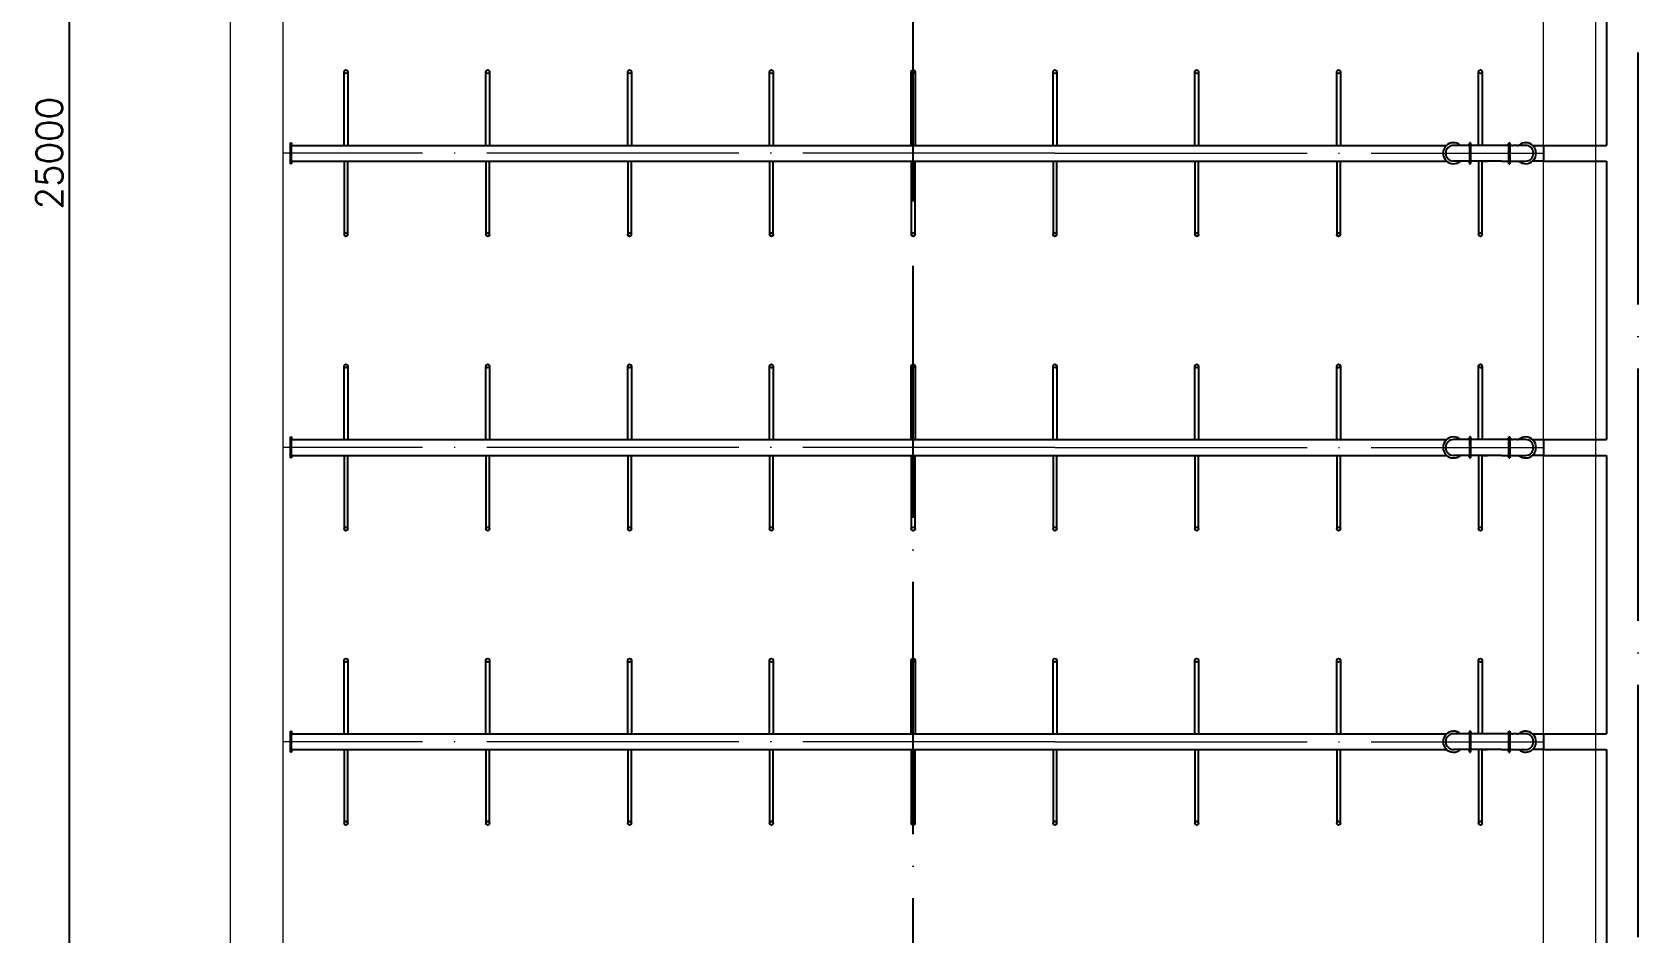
# Model space of a CAD drawing. Header units: millimetres. Extents: x 279 to 2876, y -494 to 1800.
# Drawn here: x 2311 to 2463.9, y 891 to 976.7 of the extents above; entities that cross this region are included whole.
import ezdxf

# ---------------------------------------------------------------- set-up
doc = ezdxf.new("R2010")
doc.units = ezdxf.units.MM
doc.linetypes.add('ACAD_ISO04W100', pattern=[30, 24, -3, 0, -3])
doc.layers.add('图层1', color=1, linetype='Continuous', lineweight=25, plot=False)
doc.layers.add('图层2', color=5, linetype='Continuous', lineweight=25, plot=False)
doc.layers.add('图层3', color=2, linetype='Continuous')
doc.styles.get("Standard").update_dxf_attribs({"font": 'txt', "bigfont": 'gbcbig.shx'})
doc.dimstyles.new('副本 ISO-25', dxfattribs={"dimtxt": 2.5, "dimasz": 2.5, "dimexe": 2, "dimexo": 2, "dimtad": 1, "dimlfac": 100, "dimtxsty": 'Standard', "dimblk": 'ARCHTICK', "dimcen": 2.5, "dimadec": 0, "dimazin": 0, "dimtfac": 1, "dimtmove": 0, "dimatfit": 3, "dimfxl": 1, "dimarcsym": 0})

# ---------------------------------------------------------------- blocks, each defined once
blk = doc.blocks.new('_ArchTick')
at = {"color": 0, "linetype": 'ByBlock', "const_width": 0.15}
blk.add_lwpolyline([(-0.5, -0.5), (0.5, 0.5)], dxfattribs=at)
blk = doc.blocks.new('*D9')
at = {"layer": '图层3', "color": 0, "lineweight": -2, "transparency": 16777216}
for p, q in [((2332.89, 1090.17), (2312.53, 1090.17)), ((2314.53, 1090.17), (2314.53, 840.17)), ((2332.89, 840.17), (2312.53, 840.17))]:
    blk.add_line(p, q, dxfattribs=at)
at = {"layer": '图层3', "color": 0, "lineweight": -2, "transparency": 16777216, "xscale": 2.5, "yscale": 2.5, "zscale": 2.5}
for p, rotation in [((2314.53, 1090.17), 90), ((2314.53, 840.17), 270)]:
    blk.add_blockref('_ArchTick', p, dxfattribs=dict(at, rotation=rotation))
at = {"layer": '图层3', "color": 0, "transparency": 16777216, "insert": (2312.65, 965.17), "char_height": 2.5, "attachment_point": 5, "rotation": 90}
blk.add_mtext('25000', dxfattribs=at)

msp = doc.modelspace()

# ---------------------------------------------------------------- linework, layer by layer
at = {"lineweight": 0}
for p, q in [((2459.89453, 845.16504), (2459.89453, 1095.16504)), ((2459.89453, 845.16504), (2459.89453, 1095.16504)), ((2329.89453, 835.16504), (2329.89453, 1085.16504)), ((2334.89453, 1080.16504), (2334.89453, 840.16504)), ((2454.89453, 840.16504), (2454.89453, 1080.16504))]:
    msp.add_line(p, q, dxfattribs=at)
at = {"linetype": 'ACAD_ISO04W100'}
for p, q in [((2463.89458, 1095.16504), (2463.89458, 822.16504)), ((2463.89458, 1095.16504), (2463.89458, 822.16504)), ((2394.89453, 840.16504), (2394.89453, 1090.16504))]:
    msp.add_line(p, q, dxfattribs=at)
at = {"linetype": 'ACAD_ISO04W100', "lineweight": 0}
for p, q in [((2408.39453, 965.16504), (2334.89453, 965.16504)), ((2408.39453, 965.16504), (2454.89453, 965.16504)), ((2408.39453, 937.16504), (2334.89453, 937.16504)), ((2408.39453, 937.16504), (2454.89453, 937.16504)), ((2408.39453, 909.16504), (2334.89453, 909.16504)), ((2408.39453, 909.16504), (2454.89453, 909.16504))]:
    msp.add_line(p, q, dxfattribs=at)
at = {"layer": '图层1'}
for p, q in [((2450.89453, 965.91504), (2446.34729, 965.91504)), ((2447.8042, 966.01504), (2447.8042, 966.03504)), ((2447.8042, 966.03504), (2447.8292, 966.03504)), ((2447.8292, 966.01504), (2447.8042, 966.01504)), ((2447.8292, 966.03504), (2447.8292, 966.05504)), ((2447.8292, 966.05504), (2447.8392, 966.05504)), ((2447.8292, 966.03504), (2447.8292, 966.01504)), ((2447.8292, 966.01504), (2447.8292, 965.99504)), ((2447.8292, 965.99504), (2447.8392, 965.99504)), ((2447.8392, 966.05504), (2447.8392, 966.03504)), ((2447.8392, 966.03504), (2447.8542, 966.03504)), ((2447.8392, 966.01504), (2447.8392, 966.03504)), ((2447.8542, 966.01504), (2447.8392, 966.01504)), ((2447.8392, 965.99504), (2447.8392, 966.01504)), ((2447.9542, 966.16504), (2447.8542, 966.16504)), ((2447.8542, 966.16504), (2447.8542, 964.45633)), ((2447.8542, 966.16504), (2447.8542, 964.16364)), ((2447.8542, 966.16504), (2447.9542, 966.16504)), ((2447.8542, 966.01504), (2447.8542, 965.91504)), ((2447.9542, 966.01504), (2447.9542, 966.16504)), ((2447.9542, 966.16504), (2447.9542, 964.16364)), ((2447.9542, 966.03504), (2447.9742, 966.03504)), ((2447.9542, 965.91504), (2447.9542, 966.01504)), ((2447.9742, 966.01504), (2447.9542, 966.01504)), ((2447.9542, 964.16504), (2447.9542, 965.91504)), ((2447.9742, 966.03504), (2447.9742, 966.01504)), ((2451.29453, 965.91504), (2450.89453, 965.91504)), ((2451.89453, 965.91504), (2451.29453, 965.91504)), ((2451.54964, 966.01504), (2451.54964, 966.03504)), ((2451.54964, 966.03504), (2451.57464, 966.03504)), ((2451.57464, 966.01504), (2451.54964, 966.01504)), ((2451.57464, 966.03504), (2451.57464, 966.05504)), ((2451.57464, 966.05504), (2451.58464, 966.05504)), ((2451.57464, 966.03504), (2451.57464, 966.01504)), ((2451.57464, 966.01504), (2451.57464, 965.99504)), ((2451.57464, 965.99504), (2451.58464, 965.99504)), ((2451.58464, 966.05504), (2451.58464, 966.03504)), ((2451.58464, 966.03504), (2451.59964, 966.03504)), ((2451.58464, 966.01504), (2451.58464, 966.03504)), ((2451.59964, 966.01504), (2451.58464, 966.01504)), ((2451.58464, 965.99504), (2451.58464, 966.01504)), ((2451.59964, 965.91504), (2451.59964, 966.16504)), ((2451.59964, 966.16504), (2451.69964, 966.16504)), ((2451.59964, 966.16504), (2451.59964, 964.16364)), ((2451.59964, 966.16504), (2451.69964, 966.16504)), ((2451.59964, 966.01504), (2451.59964, 965.91504)), ((2451.59964, 964.16504), (2451.59964, 965.91504)), ((2451.69964, 966.16504), (2451.69964, 965.91504)), ((2451.69964, 966.16504), (2451.69964, 964.16364)), ((2451.69964, 966.03504), (2451.71964, 966.03504)), ((2451.71964, 966.01504), (2451.69964, 966.01504)), ((2451.69964, 964.41504), (2451.69964, 965.91504)), ((2451.71964, 966.03504), (2451.71964, 966.01504)), ((2451.89453, 965.91504), (2451.99453, 965.91504)), ((2452.39453, 965.91504), (2451.99453, 965.91504)), ((2452.39453, 965.91504), (2452.49453, 965.91504)), ((2453.20471, 965.91504), (2452.49453, 965.91504)), ((2453.86615, 965.91504), (2453.89453, 965.91504)), ((2453.89453, 965.91504), (2454.89453, 965.91504)), ((2454.89453, 965.91504), (2454.89453, 964.41504)), ((2450.89453, 964.41504), (2446.34729, 964.41504)), ((2447.8292, 964.31364), (2447.8042, 964.31364)), ((2447.8042, 964.31364), (2447.8042, 964.29364)), ((2447.8042, 964.29364), (2447.8292, 964.29364)), ((2447.8292, 964.31364), (2447.8292, 964.33364)), ((2447.8292, 964.33364), (2447.8392, 964.33364)), ((2447.8292, 964.29364), (2447.8292, 964.31364)), ((2447.8292, 964.29364), (2447.8292, 964.27364)), ((2447.8292, 964.27364), (2447.8392, 964.27364)), ((2447.8392, 964.33364), (2447.8392, 964.31364)), ((2447.8542, 964.31364), (2447.8392, 964.31364)), ((2447.8392, 964.31364), (2447.8392, 964.29364)), ((2447.8392, 964.29364), (2447.8542, 964.29364)), ((2447.8392, 964.27364), (2447.8392, 964.29364)), ((2447.8542, 964.45633), (2447.8542, 964.41504)), ((2447.8542, 964.41504), (2447.8542, 964.16504)), ((2447.8542, 964.16504), (2447.9542, 964.16504)), ((2447.8542, 964.16364), (2447.9542, 964.16364)), ((2447.9742, 964.31364), (2447.9542, 964.31364)), ((2447.9542, 964.29364), (2447.9742, 964.29364)), ((2447.9742, 964.29364), (2447.9742, 964.31364)), ((2450.89453, 964.41504), (2451.29453, 964.41504)), ((2451.29453, 964.41504), (2451.89453, 964.41504)), ((2451.57464, 964.31364), (2451.54964, 964.31364)), ((2451.54964, 964.31364), (2451.54964, 964.29364)), ((2451.54964, 964.29364), (2451.57464, 964.29364)), ((2451.57464, 964.31364), (2451.57464, 964.33364)), ((2451.57464, 964.33364), (2451.58464, 964.33364)), ((2451.57464, 964.29364), (2451.57464, 964.31364)), ((2451.57464, 964.29364), (2451.57464, 964.27364)), ((2451.57464, 964.27364), (2451.58464, 964.27364)), ((2451.58464, 964.33364), (2451.58464, 964.31364)), ((2451.59964, 964.31364), (2451.58464, 964.31364)), ((2451.58464, 964.31364), (2451.58464, 964.29364)), ((2451.58464, 964.29364), (2451.59964, 964.29364)), ((2451.58464, 964.27364), (2451.58464, 964.29364)), ((2451.59964, 964.41504), (2451.59964, 964.16504)), ((2451.69964, 964.16504), (2451.59964, 964.16504)), ((2451.59964, 964.16504), (2451.69964, 964.16504)), ((2451.59964, 964.16364), (2451.69964, 964.16364)), ((2451.69964, 964.41504), (2451.69964, 964.16504)), ((2451.69964, 964.16504), (2451.69964, 964.41504)), ((2451.71964, 964.31364), (2451.69964, 964.31364)), ((2451.69964, 964.29364), (2451.71964, 964.29364)), ((2451.71964, 964.29364), (2451.71964, 964.31364)), ((2451.89453, 964.41504), (2451.99453, 964.41504)), ((2451.99453, 964.41504), (2452.39453, 964.41504)), ((2452.39453, 964.41504), (2452.49453, 964.41504)), ((2452.49453, 964.41504), (2453.19453, 964.41504)), ((2453.89453, 964.41504), (2453.86615, 964.41504)), ((2454.89453, 964.41504), (2453.89453, 964.41504)), ((2450.89453, 937.91504), (2446.34729, 937.91504)), ((2447.8042, 938.01504), (2447.8042, 938.03504)), ((2447.8042, 938.03504), (2447.8292, 938.03504)), ((2447.8292, 938.01504), (2447.8042, 938.01504)), ((2447.8292, 938.03504), (2447.8292, 938.05504)), ((2447.8292, 938.05504), (2447.8392, 938.05504)), ((2447.8292, 938.03504), (2447.8292, 938.01504)), ((2447.8292, 938.01504), (2447.8292, 937.99504)), ((2447.8292, 937.99504), (2447.8392, 937.99504)), ((2447.8392, 938.05504), (2447.8392, 938.03504)), ((2447.8392, 938.03504), (2447.8542, 938.03504)), ((2447.8392, 938.01504), (2447.8392, 938.03504)), ((2447.8542, 938.01504), (2447.8392, 938.01504)), ((2447.8392, 937.99504), (2447.8392, 938.01504)), ((2447.9542, 938.16504), (2447.8542, 938.16504)), ((2447.8542, 938.16504), (2447.8542, 936.45633)), ((2447.8542, 938.16504), (2447.8542, 936.16364)), ((2447.8542, 938.16504), (2447.9542, 938.16504)), ((2447.8542, 938.01504), (2447.8542, 937.91504)), ((2447.9542, 938.01504), (2447.9542, 938.16504)), ((2447.9542, 938.16504), (2447.9542, 936.16364)), ((2447.9542, 938.03504), (2447.9742, 938.03504)), ((2447.9542, 937.91504), (2447.9542, 938.01504)), ((2447.9742, 938.01504), (2447.9542, 938.01504)), ((2447.9542, 936.16504), (2447.9542, 937.91504)), ((2447.9742, 938.03504), (2447.9742, 938.01504)), ((2451.29453, 937.91504), (2450.89453, 937.91504)), ((2451.89453, 937.91504), (2451.29453, 937.91504)), ((2451.54964, 938.01504), (2451.54964, 938.03504)), ((2451.54964, 938.03504), (2451.57464, 938.03504)), ((2451.57464, 938.01504), (2451.54964, 938.01504)), ((2451.57464, 938.03504), (2451.57464, 938.05504)), ((2451.57464, 938.05504), (2451.58464, 938.05504)), ((2451.57464, 938.03504), (2451.57464, 938.01504)), ((2451.57464, 938.01504), (2451.57464, 937.99504)), ((2451.57464, 937.99504), (2451.58464, 937.99504)), ((2451.58464, 938.05504), (2451.58464, 938.03504)), ((2451.58464, 938.03504), (2451.59964, 938.03504)), ((2451.58464, 938.01504), (2451.58464, 938.03504)), ((2451.59964, 938.01504), (2451.58464, 938.01504)), ((2451.58464, 937.99504), (2451.58464, 938.01504)), ((2451.59964, 937.91504), (2451.59964, 938.16504)), ((2451.59964, 938.16504), (2451.69964, 938.16504)), ((2451.59964, 938.16504), (2451.59964, 936.16364)), ((2451.59964, 938.16504), (2451.69964, 938.16504)), ((2451.59964, 938.01504), (2451.59964, 937.91504)), ((2451.59964, 936.16504), (2451.59964, 937.91504)), ((2451.69964, 938.16504), (2451.69964, 937.91504)), ((2451.69964, 938.16504), (2451.69964, 936.16364)), ((2451.69964, 938.03504), (2451.71964, 938.03504)), ((2451.71964, 938.01504), (2451.69964, 938.01504)), ((2451.69964, 936.41504), (2451.69964, 937.91504)), ((2451.71964, 938.03504), (2451.71964, 938.01504)), ((2451.89453, 937.91504), (2451.99453, 937.91504)), ((2452.39453, 937.91504), (2451.99453, 937.91504)), ((2452.39453, 937.91504), (2452.49453, 937.91504)), ((2453.20471, 937.91504), (2452.49453, 937.91504)), ((2453.86615, 937.91504), (2453.89453, 937.91504)), ((2453.89453, 937.91504), (2454.89453, 937.91504)), ((2454.89453, 937.91504), (2454.89453, 936.41504)), ((2450.89453, 936.41504), (2446.34729, 936.41504)), ((2447.8292, 936.31364), (2447.8042, 936.31364)), ((2447.8042, 936.31364), (2447.8042, 936.29364)), ((2447.8042, 936.29364), (2447.8292, 936.29364)), ((2447.8292, 936.31364), (2447.8292, 936.33364)), ((2447.8292, 936.33364), (2447.8392, 936.33364)), ((2447.8292, 936.29364), (2447.8292, 936.31364)), ((2447.8292, 936.29364), (2447.8292, 936.27364)), ((2447.8292, 936.27364), (2447.8392, 936.27364)), ((2447.8392, 936.33364), (2447.8392, 936.31364)), ((2447.8542, 936.31364), (2447.8392, 936.31364)), ((2447.8392, 936.31364), (2447.8392, 936.29364)), ((2447.8392, 936.29364), (2447.8542, 936.29364)), ((2447.8392, 936.27364), (2447.8392, 936.29364)), ((2447.8542, 936.45633), (2447.8542, 936.41504)), ((2447.8542, 936.41504), (2447.8542, 936.16504)), ((2447.8542, 936.16504), (2447.9542, 936.16504)), ((2447.8542, 936.16364), (2447.9542, 936.16364)), ((2447.9742, 936.31364), (2447.9542, 936.31364)), ((2447.9542, 936.29364), (2447.9742, 936.29364)), ((2447.9742, 936.29364), (2447.9742, 936.31364)), ((2450.89453, 936.41504), (2451.29453, 936.41504)), ((2451.29453, 936.41504), (2451.89453, 936.41504)), ((2451.57464, 936.31364), (2451.54964, 936.31364)), ((2451.54964, 936.31364), (2451.54964, 936.29364)), ((2451.54964, 936.29364), (2451.57464, 936.29364)), ((2451.57464, 936.31364), (2451.57464, 936.33364)), ((2451.57464, 936.33364), (2451.58464, 936.33364)), ((2451.57464, 936.29364), (2451.57464, 936.31364)), ((2451.57464, 936.29364), (2451.57464, 936.27364)), ((2451.57464, 936.27364), (2451.58464, 936.27364)), ((2451.58464, 936.33364), (2451.58464, 936.31364)), ((2451.59964, 936.31364), (2451.58464, 936.31364)), ((2451.58464, 936.31364), (2451.58464, 936.29364)), ((2451.58464, 936.29364), (2451.59964, 936.29364)), ((2451.58464, 936.27364), (2451.58464, 936.29364)), ((2451.59964, 936.41504), (2451.59964, 936.16504)), ((2451.69964, 936.16504), (2451.59964, 936.16504)), ((2451.59964, 936.16504), (2451.69964, 936.16504)), ((2451.59964, 936.16364), (2451.69964, 936.16364)), ((2451.69964, 936.41504), (2451.69964, 936.16504)), ((2451.69964, 936.16504), (2451.69964, 936.41504)), ((2451.71964, 936.31364), (2451.69964, 936.31364)), ((2451.69964, 936.29364), (2451.71964, 936.29364)), ((2451.71964, 936.29364), (2451.71964, 936.31364)), ((2451.89453, 936.41504), (2451.99453, 936.41504)), ((2451.99453, 936.41504), (2452.39453, 936.41504)), ((2452.39453, 936.41504), (2452.49453, 936.41504)), ((2452.49453, 936.41504), (2453.19453, 936.41504)), ((2453.89453, 936.41504), (2453.86615, 936.41504)), ((2454.89453, 936.41504), (2453.89453, 936.41504)), ((2450.89453, 909.91504), (2446.34729, 909.91504)), ((2447.8042, 910.01504), (2447.8042, 910.03504)), ((2447.8042, 910.03504), (2447.8292, 910.03504)), ((2447.8292, 910.01504), (2447.8042, 910.01504)), ((2447.8292, 910.03504), (2447.8292, 910.05504)), ((2447.8292, 910.05504), (2447.8392, 910.05504)), ((2447.8292, 910.03504), (2447.8292, 910.01504)), ((2447.8292, 910.01504), (2447.8292, 909.99504)), ((2447.8292, 909.99504), (2447.8392, 909.99504)), ((2447.8392, 910.05504), (2447.8392, 910.03504)), ((2447.8392, 910.03504), (2447.8542, 910.03504)), ((2447.8392, 910.01504), (2447.8392, 910.03504)), ((2447.8542, 910.01504), (2447.8392, 910.01504)), ((2447.8392, 909.99504), (2447.8392, 910.01504)), ((2447.9542, 910.16504), (2447.8542, 910.16504)), ((2447.8542, 910.16504), (2447.8542, 908.45633)), ((2447.8542, 910.16504), (2447.8542, 908.16364)), ((2447.8542, 910.16504), (2447.9542, 910.16504)), ((2447.8542, 910.01504), (2447.8542, 909.91504)), ((2447.9542, 910.01504), (2447.9542, 910.16504)), ((2447.9542, 910.16504), (2447.9542, 908.16364)), ((2447.9542, 910.03504), (2447.9742, 910.03504)), ((2447.9542, 909.91504), (2447.9542, 910.01504)), ((2447.9742, 910.01504), (2447.9542, 910.01504)), ((2447.9542, 908.16504), (2447.9542, 909.91504)), ((2447.9742, 910.03504), (2447.9742, 910.01504)), ((2451.29453, 909.91504), (2450.89453, 909.91504)), ((2451.89453, 909.91504), (2451.29453, 909.91504)), ((2451.54964, 910.01504), (2451.54964, 910.03504)), ((2451.54964, 910.03504), (2451.57464, 910.03504)), ((2451.57464, 910.01504), (2451.54964, 910.01504)), ((2451.57464, 910.03504), (2451.57464, 910.05504)), ((2451.57464, 910.05504), (2451.58464, 910.05504)), ((2451.57464, 910.03504), (2451.57464, 910.01504)), ((2451.57464, 910.01504), (2451.57464, 909.99504)), ((2451.57464, 909.99504), (2451.58464, 909.99504)), ((2451.58464, 910.05504), (2451.58464, 910.03504)), ((2451.58464, 910.03504), (2451.59964, 910.03504)), ((2451.58464, 910.01504), (2451.58464, 910.03504)), ((2451.59964, 910.01504), (2451.58464, 910.01504)), ((2451.58464, 909.99504), (2451.58464, 910.01504)), ((2451.59964, 909.91504), (2451.59964, 910.16504)), ((2451.59964, 910.16504), (2451.69964, 910.16504)), ((2451.59964, 910.16504), (2451.59964, 908.16364)), ((2451.59964, 910.16504), (2451.69964, 910.16504)), ((2451.59964, 910.01504), (2451.59964, 909.91504)), ((2451.59964, 908.16504), (2451.59964, 909.91504)), ((2451.69964, 910.16504), (2451.69964, 909.91504)), ((2451.69964, 910.16504), (2451.69964, 908.16364)), ((2451.69964, 910.03504), (2451.71964, 910.03504)), ((2451.71964, 910.01504), (2451.69964, 910.01504)), ((2451.69964, 908.41504), (2451.69964, 909.91504)), ((2451.71964, 910.03504), (2451.71964, 910.01504)), ((2451.89453, 909.91504), (2451.99453, 909.91504)), ((2452.39453, 909.91504), (2451.99453, 909.91504)), ((2452.39453, 909.91504), (2452.49453, 909.91504)), ((2453.20471, 909.91504), (2452.49453, 909.91504)), ((2453.86615, 909.91504), (2453.89453, 909.91504)), ((2453.89453, 909.91504), (2454.89453, 909.91504)), ((2454.89453, 909.91504), (2454.89453, 908.41504)), ((2450.89453, 908.41504), (2446.34729, 908.41504)), ((2447.8292, 908.31364), (2447.8042, 908.31364)), ((2447.8042, 908.31364), (2447.8042, 908.29364)), ((2447.8042, 908.29364), (2447.8292, 908.29364)), ((2447.8292, 908.31364), (2447.8292, 908.33364)), ((2447.8292, 908.33364), (2447.8392, 908.33364)), ((2447.8292, 908.29364), (2447.8292, 908.31364)), ((2447.8292, 908.29364), (2447.8292, 908.27364)), ((2447.8292, 908.27364), (2447.8392, 908.27364)), ((2447.8392, 908.33364), (2447.8392, 908.31364)), ((2447.8542, 908.31364), (2447.8392, 908.31364)), ((2447.8392, 908.31364), (2447.8392, 908.29364)), ((2447.8392, 908.29364), (2447.8542, 908.29364)), ((2447.8392, 908.27364), (2447.8392, 908.29364)), ((2447.8542, 908.45633), (2447.8542, 908.41504)), ((2447.8542, 908.41504), (2447.8542, 908.16504)), ((2447.8542, 908.16504), (2447.9542, 908.16504)), ((2447.8542, 908.16364), (2447.9542, 908.16364)), ((2447.9742, 908.31364), (2447.9542, 908.31364)), ((2447.9542, 908.29364), (2447.9742, 908.29364)), ((2447.9742, 908.29364), (2447.9742, 908.31364)), ((2450.89453, 908.41504), (2451.29453, 908.41504)), ((2451.29453, 908.41504), (2451.89453, 908.41504)), ((2451.57464, 908.31364), (2451.54964, 908.31364)), ((2451.54964, 908.31364), (2451.54964, 908.29364)), ((2451.54964, 908.29364), (2451.57464, 908.29364)), ((2451.57464, 908.31364), (2451.57464, 908.33364)), ((2451.57464, 908.33364), (2451.58464, 908.33364)), ((2451.57464, 908.29364), (2451.57464, 908.31364)), ((2451.57464, 908.29364), (2451.57464, 908.27364)), ((2451.57464, 908.27364), (2451.58464, 908.27364)), ((2451.58464, 908.33364), (2451.58464, 908.31364)), ((2451.59964, 908.31364), (2451.58464, 908.31364)), ((2451.58464, 908.31364), (2451.58464, 908.29364)), ((2451.58464, 908.29364), (2451.59964, 908.29364)), ((2451.58464, 908.27364), (2451.58464, 908.29364)), ((2451.59964, 908.41504), (2451.59964, 908.16504)), ((2451.69964, 908.16504), (2451.59964, 908.16504)), ((2451.59964, 908.16504), (2451.69964, 908.16504)), ((2451.59964, 908.16364), (2451.69964, 908.16364)), ((2451.69964, 908.41504), (2451.69964, 908.16504)), ((2451.69964, 908.16504), (2451.69964, 908.41504)), ((2451.71964, 908.31364), (2451.69964, 908.31364)), ((2451.69964, 908.29364), (2451.71964, 908.29364)), ((2451.71964, 908.29364), (2451.71964, 908.31364)), ((2451.89453, 908.41504), (2451.99453, 908.41504)), ((2451.99453, 908.41504), (2452.39453, 908.41504)), ((2452.39453, 908.41504), (2452.49453, 908.41504)), ((2452.49453, 908.41504), (2453.19453, 908.41504)), ((2453.89453, 908.41504), (2453.86615, 908.41504)), ((2454.89453, 908.41504), (2453.89453, 908.41504))]:
    msp.add_line(p, q, dxfattribs=at)
for centre, radius, start, end in [((2446.34729, 965.16504), 1, 48.5903779, 311.4096221), ((2446.34729, 965.16504), 0.75, 90, 270), ((2453.20471, 965.16504), 1, 228.5903779, 131.4096221), ((2453.20471, 965.16504), 0.75, 270, 90), ((2446.34729, 937.16504), 1, 48.5903779, 311.4096221), ((2446.34729, 937.16504), 0.75, 90, 270), ((2453.20471, 937.16504), 1, 228.5903779, 131.4096221), ((2453.20471, 937.16504), 0.75, 270, 90), ((2446.34729, 909.16504), 1, 48.5903779, 311.4096221), ((2446.34729, 909.16504), 0.75, 90, 270), ((2453.20471, 909.16504), 1, 228.5903779, 131.4096221), ((2453.20471, 909.16504), 0.75, 270, 90)]:
    msp.add_arc(centre, radius, start, end, dxfattribs=at)
at = {"layer": '图层2'}
for p, q in [((2460.89458, 992.41504), (2460.89458, 965.91504)), ((2460.89458, 992.41504), (2460.89458, 965.91504)), ((2460.89458, 992.41504), (2460.89458, 965.91504)), ((2460.89458, 992.41504), (2460.89458, 965.91504)), ((2340.71953, 965.91504), (2340.71953, 972.91504)), ((2341.06953, 972.91504), (2341.06953, 965.91504)), ((2354.21953, 965.91504), (2354.21953, 972.91504)), ((2354.56953, 972.91504), (2354.56953, 965.91504)), ((2367.71953, 965.91504), (2367.71953, 972.91504)), ((2368.06953, 972.91504), (2368.06953, 965.91504)), ((2381.21953, 965.91504), (2381.21953, 972.91504)), ((2381.56953, 972.91504), (2381.56953, 965.91504)), ((2394.71953, 965.91504), (2394.71953, 972.91504)), ((2395.06953, 972.91504), (2395.06953, 965.91504)), ((2408.21953, 965.91504), (2408.21953, 972.91504)), ((2408.56953, 972.91504), (2408.56953, 965.91504)), ((2421.71953, 965.91504), (2421.71953, 972.91504)), ((2422.06953, 972.91504), (2422.06953, 965.91504)), ((2435.21953, 965.91504), (2435.21953, 972.91504)), ((2435.21953, 965.91504), (2435.21953, 972.91504)), ((2435.56953, 972.91504), (2435.56953, 965.91504)), ((2435.56953, 972.91504), (2435.56953, 965.91504)), ((2448.71953, 965.91504), (2448.71953, 972.91504)), ((2449.06953, 972.91504), (2449.06953, 965.91504)), ((2335.61953, 965.91504), (2335.61953, 966.16504)), ((2335.61953, 966.16504), (2335.71953, 966.16504)), ((2335.61953, 964.16504), (2335.61953, 965.91504)), ((2335.71953, 966.16504), (2335.71953, 965.91504)), ((2335.71953, 964.41504), (2335.71953, 965.91504)), ((2335.71953, 965.91504), (2445.68585, 965.91504)), ((2454.89453, 965.91504), (2460.89458, 965.91504)), ((2335.71953, 964.16504), (2335.61953, 964.16504)), ((2335.71953, 964.41504), (2335.71953, 964.16504)), ((2335.71953, 964.41504), (2445.68585, 964.41504)), ((2340.71953, 964.41504), (2340.71953, 957.41504)), ((2341.06953, 957.41504), (2341.06953, 964.41504)), ((2354.21953, 964.41504), (2354.21953, 957.41504)), ((2354.56953, 957.41504), (2354.56953, 964.41504)), ((2367.71953, 964.41504), (2367.71953, 957.41504)), ((2368.06953, 957.41504), (2368.06953, 964.41504)), ((2381.21953, 964.41504), (2381.21953, 957.41504)), ((2381.56953, 957.41504), (2381.56953, 964.41504)), ((2394.71953, 964.41504), (2394.71953, 957.41504)), ((2395.06953, 957.41504), (2395.06953, 964.41504)), ((2408.21953, 964.41504), (2408.21953, 957.41504)), ((2408.56953, 957.41504), (2408.56953, 964.41504)), ((2421.71953, 964.41504), (2421.71953, 957.41504)), ((2422.06953, 957.41504), (2422.06953, 964.41504)), ((2435.21953, 964.41504), (2435.21953, 957.41504)), ((2435.21953, 964.41504), (2435.21953, 957.41504)), ((2435.56953, 957.41504), (2435.56953, 964.41504)), ((2435.56953, 957.41504), (2435.56953, 964.41504)), ((2448.71953, 964.41504), (2448.71953, 957.41504)), ((2449.06953, 957.41504), (2449.06953, 964.41504)), ((2449.16953, 964.41504), (2449.56953, 964.41504)), ((2454.89453, 964.41504), (2460.89458, 964.41504)), ((2460.89458, 964.41504), (2460.89458, 937.91504)), ((2460.89458, 964.41504), (2460.89458, 937.91504)), ((2460.89458, 964.41504), (2460.89458, 937.91504)), ((2460.89458, 964.41504), (2460.89458, 937.91504)), ((2340.71953, 937.91504), (2340.71953, 944.91504)), ((2341.06953, 944.91504), (2341.06953, 937.91504)), ((2354.21953, 937.91504), (2354.21953, 944.91504)), ((2354.56953, 944.91504), (2354.56953, 937.91504)), ((2367.71953, 937.91504), (2367.71953, 944.91504)), ((2368.06953, 944.91504), (2368.06953, 937.91504)), ((2381.21953, 937.91504), (2381.21953, 944.91504)), ((2381.56953, 944.91504), (2381.56953, 937.91504)), ((2394.71953, 937.91504), (2394.71953, 944.91504)), ((2395.06953, 944.91504), (2395.06953, 937.91504)), ((2408.21953, 937.91504), (2408.21953, 944.91504)), ((2408.56953, 944.91504), (2408.56953, 937.91504)), ((2421.71953, 937.91504), (2421.71953, 944.91504)), ((2422.06953, 944.91504), (2422.06953, 937.91504)), ((2435.21953, 937.91504), (2435.21953, 944.91504)), ((2435.21953, 937.91504), (2435.21953, 944.91504)), ((2435.56953, 944.91504), (2435.56953, 937.91504)), ((2435.56953, 944.91504), (2435.56953, 937.91504)), ((2448.71953, 937.91504), (2448.71953, 944.91504)), ((2449.06953, 944.91504), (2449.06953, 937.91504)), ((2335.61953, 937.91504), (2335.61953, 938.16504)), ((2335.61953, 938.16504), (2335.71953, 938.16504)), ((2335.61953, 936.16504), (2335.61953, 937.91504)), ((2335.71953, 938.16504), (2335.71953, 937.91504)), ((2335.71953, 936.41504), (2335.71953, 937.91504)), ((2335.71953, 937.91504), (2445.68585, 937.91504)), ((2454.89453, 937.91504), (2460.89458, 937.91504)), ((2335.71953, 936.16504), (2335.61953, 936.16504)), ((2335.71953, 936.41504), (2335.71953, 936.16504)), ((2335.71953, 936.41504), (2445.68585, 936.41504)), ((2340.71953, 936.41504), (2340.71953, 929.41504)), ((2341.06953, 929.41504), (2341.06953, 936.41504)), ((2354.21953, 936.41504), (2354.21953, 929.41504)), ((2354.56953, 929.41504), (2354.56953, 936.41504)), ((2367.71953, 936.41504), (2367.71953, 929.41504)), ((2368.06953, 929.41504), (2368.06953, 936.41504)), ((2381.21953, 936.41504), (2381.21953, 929.41504)), ((2381.56953, 929.41504), (2381.56953, 936.41504)), ((2394.71953, 936.41504), (2394.71953, 929.41504)), ((2395.06953, 929.41504), (2395.06953, 936.41504)), ((2408.21953, 936.41504), (2408.21953, 929.41504)), ((2408.56953, 929.41504), (2408.56953, 936.41504)), ((2421.71953, 936.41504), (2421.71953, 929.41504)), ((2422.06953, 929.41504), (2422.06953, 936.41504)), ((2435.21953, 936.41504), (2435.21953, 929.41504)), ((2435.21953, 936.41504), (2435.21953, 929.41504)), ((2435.56953, 929.41504), (2435.56953, 936.41504)), ((2435.56953, 929.41504), (2435.56953, 936.41504)), ((2448.71953, 936.41504), (2448.71953, 929.41504)), ((2449.06953, 929.41504), (2449.06953, 936.41504)), ((2449.16953, 936.41504), (2449.56953, 936.41504)), ((2454.89453, 936.41504), (2460.89458, 936.41504)), ((2460.89458, 936.41504), (2460.89458, 909.91504)), ((2460.89458, 936.41504), (2460.89458, 909.91504)), ((2460.89458, 936.41504), (2460.89458, 909.91504)), ((2460.89458, 936.41504), (2460.89458, 909.91504)), ((2340.71953, 909.91504), (2340.71953, 916.91504)), ((2341.06953, 916.91504), (2341.06953, 909.91504)), ((2354.21953, 909.91504), (2354.21953, 916.91504)), ((2354.56953, 916.91504), (2354.56953, 909.91504)), ((2367.71953, 909.91504), (2367.71953, 916.91504)), ((2368.06953, 916.91504), (2368.06953, 909.91504)), ((2381.21953, 909.91504), (2381.21953, 916.91504)), ((2381.56953, 916.91504), (2381.56953, 909.91504)), ((2394.71953, 909.91504), (2394.71953, 916.91504)), ((2395.06953, 916.91504), (2395.06953, 909.91504)), ((2408.21953, 909.91504), (2408.21953, 916.91504)), ((2408.56953, 916.91504), (2408.56953, 909.91504)), ((2421.71953, 909.91504), (2421.71953, 916.91504)), ((2422.06953, 916.91504), (2422.06953, 909.91504)), ((2435.21953, 909.91504), (2435.21953, 916.91504)), ((2435.21953, 909.91504), (2435.21953, 916.91504)), ((2435.56953, 916.91504), (2435.56953, 909.91504)), ((2435.56953, 916.91504), (2435.56953, 909.91504)), ((2448.71953, 909.91504), (2448.71953, 916.91504)), ((2449.06953, 916.91504), (2449.06953, 909.91504)), ((2335.61953, 909.91504), (2335.61953, 910.16504)), ((2335.61953, 910.16504), (2335.71953, 910.16504)), ((2335.61953, 908.16504), (2335.61953, 909.91504)), ((2335.71953, 910.16504), (2335.71953, 909.91504)), ((2335.71953, 908.41504), (2335.71953, 909.91504)), ((2335.71953, 909.91504), (2445.68585, 909.91504)), ((2454.89453, 909.91504), (2460.89458, 909.91504)), ((2335.71953, 908.16504), (2335.61953, 908.16504)), ((2335.71953, 908.41504), (2335.71953, 908.16504)), ((2335.71953, 908.41504), (2445.68585, 908.41504)), ((2340.71953, 908.41504), (2340.71953, 901.41504)), ((2341.06953, 901.41504), (2341.06953, 908.41504)), ((2354.21953, 908.41504), (2354.21953, 901.41504)), ((2354.56953, 901.41504), (2354.56953, 908.41504)), ((2367.71953, 908.41504), (2367.71953, 901.41504)), ((2368.06953, 901.41504), (2368.06953, 908.41504)), ((2381.21953, 908.41504), (2381.21953, 901.41504)), ((2381.56953, 901.41504), (2381.56953, 908.41504)), ((2394.71953, 908.41504), (2394.71953, 901.41504)), ((2395.06953, 901.41504), (2395.06953, 908.41504)), ((2408.21953, 908.41504), (2408.21953, 901.41504)), ((2408.56953, 901.41504), (2408.56953, 908.41504)), ((2421.71953, 908.41504), (2421.71953, 901.41504)), ((2422.06953, 901.41504), (2422.06953, 908.41504)), ((2435.21953, 908.41504), (2435.21953, 901.41504)), ((2435.21953, 908.41504), (2435.21953, 901.41504)), ((2435.56953, 901.41504), (2435.56953, 908.41504)), ((2435.56953, 901.41504), (2435.56953, 908.41504)), ((2448.71953, 908.41504), (2448.71953, 901.41504)), ((2449.06953, 901.41504), (2449.06953, 908.41504)), ((2449.16953, 908.41504), (2449.56953, 908.41504)), ((2454.89453, 908.41504), (2460.89458, 908.41504)), ((2460.89458, 908.41504), (2460.89458, 881.91504)), ((2460.89458, 908.41504), (2460.89458, 881.91504)), ((2460.89458, 908.41504), (2460.89458, 881.91504)), ((2460.89458, 908.41504), (2460.89458, 881.91504))]:
    msp.add_line(p, q, dxfattribs=at)
for centre in [(2340.89453, 972.91504), (2354.39453, 972.91504), (2367.89453, 972.91504), (2381.39453, 972.91504), (2394.89453, 972.91504), (2408.39453, 972.91504), (2421.89453, 972.91504), (2435.39453, 972.91504), (2435.39453, 972.91504), (2448.89453, 972.91504), (2448.89453, 972.91504), (2340.89453, 957.41504), (2354.39453, 957.41504), (2367.89453, 957.41504), (2381.39453, 957.41504), (2394.89453, 957.41504), (2408.39453, 957.41504), (2421.89453, 957.41504), (2435.39453, 957.41504), (2435.39453, 957.41504), (2448.89453, 957.41504), (2448.89453, 957.41504), (2340.89453, 944.91504), (2354.39453, 944.91504), (2367.89453, 944.91504), (2381.39453, 944.91504), (2394.89453, 944.91504), (2408.39453, 944.91504), (2421.89453, 944.91504), (2435.39453, 944.91504), (2435.39453, 944.91504), (2448.89453, 944.91504), (2448.89453, 944.91504), (2340.89453, 929.41504), (2354.39453, 929.41504), (2367.89453, 929.41504), (2381.39453, 929.41504), (2394.89453, 929.41504), (2408.39453, 929.41504), (2421.89453, 929.41504), (2435.39453, 929.41504), (2435.39453, 929.41504), (2448.89453, 929.41504), (2340.89453, 916.91504), (2354.39453, 916.91504), (2367.89453, 916.91504), (2381.39453, 916.91504), (2394.89453, 916.91504), (2408.39453, 916.91504), (2421.89453, 916.91504), (2435.39453, 916.91504), (2435.39453, 916.91504), (2448.89453, 916.91504), (2448.89453, 916.91504), (2340.89453, 901.41504), (2354.39453, 901.41504), (2367.89453, 901.41504), (2381.39453, 901.41504), (2394.89453, 901.41504), (2408.39453, 901.41504), (2421.89453, 901.41504), (2435.39453, 901.41504), (2435.39453, 901.41504), (2448.89453, 901.41504)]:
    msp.add_circle(centre, 0.175, dxfattribs=at)

# ---------------------------------------------------------------- dimensions: what is measured, and where the dimension line sits
at = {"layer": '图层3'}
dim = msp.add_linear_dim(base=(2314.52649, 840.16504), p1=(2334.89453, 1090.16504), p2=(2334.89453, 840.16504), angle=90, dimstyle='副本 ISO-25', dxfattribs=at)
dim.commit()
dim.dimension.update_dxf_attribs({"geometry": '*D9', "text_midpoint": (2312.65149, 965.16504)})

doc.saveas('drawing.dxf')
